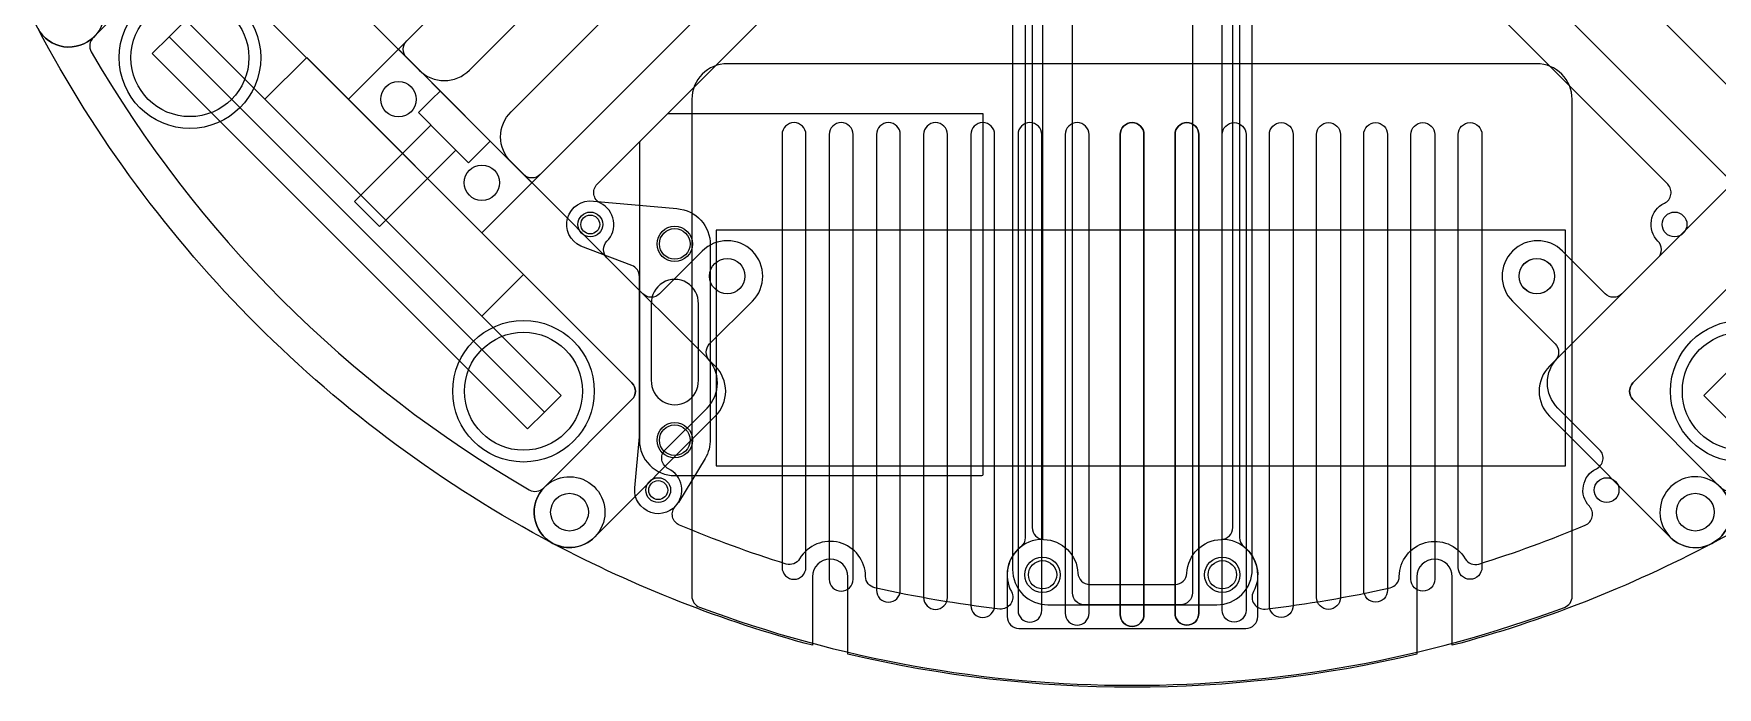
# Model space of a CAD drawing. Header units: inches. Extents: x 0 to 253, y 0 to 246.
# Drawn here: x 11.9 to 154.6, y 0 to 55.4 of the extents above; entities that cross this region are included whole.
import ezdxf

# ---------------------------------------------------------------- set-up
doc = ezdxf.new("R2010")
doc.units = ezdxf.units.IN
doc.header["$MEASUREMENT"] = 0
for name, color, linetype in [('2段目', 200, 'Continuous'), ('3段目', 1, 'Continuous'), ('hall', 3, 'Continuous'), ('omni wheel', 4, 'Continuous'), ('カバー', 6, 'Continuous'), ('バッテリー', 1, 'Continuous'), ('モーター', 1, 'Continuous'), ('基板', 4, 'Continuous'), ('穴', 3, 'Continuous'), ('部品', 2, 'Continuous')]:
    doc.layers.add(name, color=color, linetype=linetype)

msp = doc.modelspace()

# ---------------------------------------------------------------- linework, layer by layer
for points in [[(95.63, 84.31), (54.8, 43.48, -0.414214), (53.38, 43.48), (43.48, 53.38, -0.414214), (43.48, 54.8), (84.31, 95.63, -0.198912), (85.02, 95.92), (85.76, 95.92, -0.231089), (86.55, 95.53, 0.329142), (89.98, 94.58, -0.295388), (91.04, 94.35), (94.35, 91.04, -0.295388), (94.58, 89.98, 0.329142), (95.53, 86.55, -0.231089), (95.92, 85.76), (95.92, 85.02, -0.198912)], [(114.37, 84.31), (155.2, 43.48, 0.414214), (156.62, 43.48), (166.52, 53.38, 0.414214), (166.52, 54.8), (125.69, 95.63, 0.198912), (124.98, 95.92), (124.24, 95.92, 0.231089), (123.45, 95.53, -0.329142), (120.02, 94.58, 0.295388), (118.96, 94.35), (115.65, 91.04, 0.295388), (115.42, 89.98, -0.329142), (114.46, 86.55, 0.231089), (114.08, 85.76), (114.08, 85.02, 0.198912)], [(109.08, 7), (100.92, 7, -0.414214), (99.92, 8), (99.92, 90.46, -0.414214), (100.92, 91.46), (109.08, 91.46, -0.414214), (110.08, 90.46), (110.08, 8, -0.414214)], [(75.64, 10.45, -0.024291), (66.61, 13.75, -0.522233), (66.26, 15.35, 0.507276), (65.67, 18.53, -0.517638), (65.39, 20.13), (68.94, 23.68, 0.414214), (68.94, 27.93), (60.45, 36.41, -0.414214), (60.45, 37.82, 0.517638), (59.9, 41.04, -0.517638), (59.62, 42.65), (94.21, 77.24, -0.668179), (95.92, 76.53), (95.92, 12.69, -0.231089), (95.53, 11.91, 0.366396), (94.74, 8.11, -0.606623), (93.75, 6.64, -0.027153), (83.16, 8.44, -0.347512), (82.38, 9.4, 0.759025), (76.79, 10.9, -0.347512)], [(134.36, 10.45, 0.024291), (143.39, 13.75, 0.522233), (143.74, 15.35, -0.507276), (144.33, 18.53, 0.517638), (144.61, 20.13), (141.06, 23.68, -0.414214), (141.06, 27.93), (149.55, 36.41, 0.414214), (149.55, 37.82, -0.517638), (150.1, 41.04, 0.517638), (150.38, 42.65), (115.79, 77.24, 0.668179), (114.08, 76.53), (114.08, 12.69, 0.231089), (114.46, 11.91, -0.366396), (115.26, 8.11, 0.606623), (116.25, 6.64, 0.027153), (126.84, 8.44, 0.347512), (127.62, 9.4, -0.759025), (133.21, 10.9, 0.347512)]]:
    msp.add_lwpolyline(points, format="xyb", close=True)
for points in [[(24.39, 62.57), (16.97, 55.16, -0.504614), (12.2, 55.87, -0.248358)], [(165.81, 44.19), (147.43, 25.8, 0.414214), (147.43, 24.39), (154.84, 16.97, -0.504614), (154.13, 12.2, -0.056457), (132.12, 3.56), (132.12, 9.37, 1), (129.12, 9.37), (129.12, 2.81, -0.116429), (80.88, 2.81), (80.88, 9.37, 1), (77.88, 9.37), (77.88, 3.56, -0.056457), (55.87, 12.2, -0.504614), (55.16, 16.97), (62.57, 24.39, 0.414214), (62.57, 25.8), (44.19, 44.19), (25.8, 62.57, 0.414214)]]:
    msp.add_lwpolyline(points, format="xyb")
at = {"layer": '2段目'}
for points in [[(25.8, 62.57), (44.19, 44.19), (62.57, 25.8, -0.414214), (62.57, 24.39), (55.16, 16.97, 0.504614), (55.87, 12.2), (55.87, 12.2, 0.329244), (59.4, 12.73), (69.64, 22.98, 0.414214), (69.64, 27.22), (69.64, 27.22), (69.16, 27.7, -0.414214), (69.16, 29.12), (72.78, 32.73, 1), (68.53, 36.98), (64.92, 33.36, -0.414214), (63.5, 33.36), (52.32, 44.54, -0.414214), (52.32, 48.79), (97.93, 94.39, -0.197893)], [(112.07, 94.39), (157.68, 48.79, -0.414214)], [(25.8, 71.06), (44.54, 52.32, 0.414214), (48.79, 52.32), (62.69, 66.23, 0.414214)], [(12.2, 55.87, 0.504614), (16.97, 55.16), (24.39, 62.57, -0.414214)], [(157.68, 44.54), (146.5, 33.36, -0.414214), (145.08, 33.36), (141.47, 36.98, 1), (137.22, 32.73), (140.84, 29.12, -0.414214), (140.84, 27.7), (140.36, 27.22), (140.36, 27.22, 0.414214), (140.36, 22.98), (150.6, 12.73, 0.329244), (154.13, 12.2), (154.13, 12.2, 0.504614), (154.84, 16.97), (147.43, 24.39, -0.414214), (147.43, 25.8), (165.81, 44.19)]]:
    msp.add_lwpolyline(points, format="xyb", dxfattribs=at)
at = {"layer": '3段目'}
msp.add_line((48.43, 48.43), (50.55, 46.31), dxfattribs=at)
at = {"layer": 'hall'}
msp.add_circle((139.29, 34.86), 1.5, dxfattribs=at)
at = {"layer": 'omni wheel'}
msp.add_line((23.33, 55.15), (55.15, 23.33), dxfattribs=at)
for points in [[(23.33, 55.15), (21.91, 53.73), (53.73, 21.91), (55.15, 23.33), (56.56, 24.74), (24.74, 56.56)], [(186.67, 55.15), (188.09, 53.73), (156.27, 21.91), (154.85, 23.33), (153.44, 24.74), (185.26, 56.56)], [(53.38, 35), (35, 53.38), (31.46, 49.85), (49.85, 31.46)]]:
    msp.add_lwpolyline(points, close=True, dxfattribs=at)
for centre, radius in [((25.1, 53.38), 6), ((25.1, 53.38), 5), ((53.38, 25.1), 6), ((53.38, 25.1), 5), ((156.62, 25.1), 6), ((156.62, 25.1), 5)]:
    msp.add_circle(centre, radius, dxfattribs=at)
at = {"layer": 'カバー'}
msp.add_line((67.65, 7.05), (67.65, 7.05), dxfattribs=at)
for points in [[(112.62, 49.23), (112.62, 85.91, 0.414214), (115.62, 88.91), (115.62, 92.46, 0.414214), (114.62, 93.46), (105, 93.46), (95.38, 93.46, 0.414214), (94.38, 92.46), (94.38, 88.91, 0.414214), (97.38, 85.91), (97.38, 49.23), (97.38, 12.54, 0.414214), (94.38, 9.54), (94.38, 6, 0.414214), (95.38, 5), (105, 5), (114.62, 5, 0.414214), (115.62, 6), (115.62, 9.54, 0.414214), (112.62, 12.54)], [(115.16, 10), (115.16, 88.46, 0.414214), (112.16, 91.46), (97.84, 91.46, 0.414214), (94.84, 88.46), (94.84, 10, 0.414214), (97.84, 7), (112.16, 7, 0.414214)], [(110.08, 49.23), (110.08, 8, -0.414214), (109.08, 7), (105, 7), (100.92, 7, -0.414214), (99.92, 8), (99.92, 49.23), (99.92, 90.46, -0.414214), (100.92, 91.46), (105, 91.46), (109.08, 91.46, -0.414214), (110.08, 90.46)], [(112.53, 85.92, -0.392047), (109.62, 88.78, 0.400726), (108.62, 89.73), (101.38, 89.73, 0.400726), (100.38, 88.78, -0.392047), (97.47, 85.92, 0.405453), (96.5, 84.92), (96.5, 13.54, 0.405453), (97.47, 12.54, -0.391686), (100.38, 9.68, 0.400363), (101.38, 8.73), (108.62, 8.73, 0.400363), (109.62, 9.68, -0.391686), (112.53, 12.54, 0.405453), (113.5, 13.54), (113.5, 84.92, 0.405453)], [(55.87, 12.2, -0.150385), (12.2, 55.87, -2.015193), (16.92, 55.1, 0.347349), (16.74, 53.87, 0.130926), (53.87, 16.74, 0.347349), (55.1, 16.92, -2.015193)], [(154.13, 12.2, 0.150385), (197.8, 55.87, 2.015193), (193.08, 55.1, -0.347349), (193.26, 53.87, -0.130926), (156.13, 16.74, -0.347349), (154.9, 16.92, 2.015193)], [(142.28, 7.72), (142.28, 34.86), (142.28, 49.86, 0.414214), (139.28, 52.86), (70.65, 52.86, 0.414214), (67.65, 49.86), (67.65, 34.86), (67.65, 7.74, 0.312946), (68.3, 6.8, 0.18058), (141.63, 6.78, 0.313123)], [(142.28, 7.72), (142.28, 34.86), (142.28, 49.86, 0.414214), (139.28, 52.86), (70.65, 52.86, 0.414214), (67.65, 49.86), (67.65, 34.86), (67.65, 7.74, 0.312946), (68.3, 6.8, 0.18058), (141.63, 6.78, 0.313123)], [(77.32, 10.17), (77.32, 46.86, 1), (75.3, 46.86), (75.3, 10.17, 1)], [(81.32, 9.16), (81.32, 46.86, 1), (79.3, 46.86), (79.3, 9.16, 1)], [(85.32, 8.23), (85.32, 46.86, 1), (83.3, 46.86), (83.3, 8.23, 1)], [(89.32, 7.62), (89.32, 46.86, 1), (87.3, 46.86), (87.3, 7.62, 1)], [(93.32, 6.94), (93.32, 46.86, 1), (91.3, 46.86), (91.3, 6.94, 1)], [(97.32, 6.53), (97.32, 46.86, 1), (95.3, 46.86), (95.3, 6.53, 1)], [(101.32, 6.28), (101.32, 46.86, 1), (99.3, 46.86), (99.3, 6.28, 1)], [(105.98, 6.17), (105.98, 46.86, 1), (103.96, 46.86), (103.96, 6.17, 1)], [(103.96, 6.17), (103.96, 46.86, -1), (105.98, 46.86), (105.98, 6.17, -1)], [(110.63, 6.28), (110.63, 46.86, 1), (108.61, 46.86), (108.61, 6.28, 1)], [(108.61, 6.28), (108.61, 46.86, -1), (110.63, 46.86), (110.63, 6.28, -1)], [(112.61, 6.53), (112.61, 46.86, -1), (114.63, 46.86), (114.63, 6.53, -1)], [(116.61, 6.94), (116.61, 46.86, -1), (118.63, 46.86), (118.63, 6.94, -1)], [(120.61, 7.62), (120.61, 46.86, -1), (122.63, 46.86), (122.63, 7.62, -1)], [(124.61, 8.23), (124.61, 46.86, -1), (126.63, 46.86), (126.63, 8.23, -1)], [(128.61, 9.16), (128.61, 46.86, -1), (130.63, 46.86), (130.63, 9.16, -1)], [(132.61, 10.17), (132.61, 46.86, -1), (134.63, 46.86), (134.63, 10.17, -1)]]:
    msp.add_lwpolyline(points, format="xyb", close=True, dxfattribs=at)
for centre, radius in [((70.65, 34.86), 1.5), ((139.28, 34.86), 1.5), ((139.28, 34.86), 1.5), ((97.38, 9.54), 1.2), ((112.62, 9.54), 1.2)]:
    msp.add_circle(centre, radius, dxfattribs=at)
at = {"layer": 'バッテリー'}
msp.add_lwpolyline([(69.71, 18.77), (141.71, 18.77), (141.71, 38.77), (69.71, 38.77)], close=True, dxfattribs=at)
at = {"layer": 'モーター'}
for points in [[(48.43, 48.43), (54.09, 42.77), (98.35, 87.04), (92.7, 92.7), (87.04, 98.35), (42.77, 54.09), (48.43, 48.43), (42.77, 54.09), (38.53, 49.85), (44.19, 44.19), (49.85, 38.53), (54.09, 42.77)], [(161.57, 48.43), (155.91, 42.77), (111.65, 87.04), (117.3, 92.7), (122.96, 98.35), (167.23, 54.09), (161.57, 48.43), (167.23, 54.09), (171.47, 49.85), (165.81, 44.19), (160.15, 38.53), (155.91, 42.77)]]:
    msp.add_lwpolyline(points, close=True, dxfattribs=at)
for points in [[(46.31, 50.55), (45.6, 49.85), (44.47, 48.72), (46.59, 46.59), (48.72, 44.47), (49.85, 45.6), (50.55, 46.31)], [(45.53, 47.65), (39.06, 41.18), (40.12, 40.12), (40.12, 40.12), (40.12, 40.12), (41.18, 39.06), (47.65, 45.53)]]:
    msp.add_lwpolyline(points, dxfattribs=at)
at = {"layer": '基板'}
msp.add_lwpolyline([(92.24, 17.95), (92.31, 17.98), (92.34, 18.05), (92.34, 48.61), (65.58, 48.61), (63.23, 46.26), (63.2, 46.19), (63.2, 20.95, 0.414214), (66.2, 17.95)], format="xyb", close=True, dxfattribs=at)
for centre in [(66.2, 37.59), (66.2, 20.95)]:
    msp.add_circle(centre, 1.5, dxfattribs=at)
at = {"layer": '穴'}
for centre, radius in [((42.78, 49.85), 1.5), ((49.85, 42.78), 1.5), ((59.04, 39.24), 1.05), ((150.96, 39.24), 1.05), ((70.65, 34.86), 1.5), ((139.29, 34.86), 1.5), ((64.8, 16.72), 1.05), ((145.2, 16.72), 1.05), ((57.28, 14.85), 1.6), ((152.72, 14.85), 1.6), ((97.38, 9.54), 1.5), ((112.62, 9.54), 1.5)]:
    msp.add_circle(centre, radius, dxfattribs=at)
at = {"layer": '部品'}
msp.add_lwpolyline([(63.21, 21.11), (63.21, 34.83, 0.311458), (62.56, 35.76), (58.23, 37.41, -0.867446), (59.31, 41.22), (66.37, 40.58, -0.408671), (69.2, 37.48), (69.2, 21.05, -0.146308), (68.77, 19.39), (66.51, 15.68, -0.797538), (62.81, 16.92), (63.22, 21.23)], format="xyb", dxfattribs=at)
msp.add_lwpolyline([(68.2, 26.04), (68.2, 32.5, 1.043551), (64.21, 32.5), (64.21, 26.04, 1.043551)], format="xyb", close=True, dxfattribs=at)
for centre, radius in [((59.04, 39.24), 0.8), ((66.2, 37.59), 1.3), ((66.2, 20.95), 1.3), ((64.8, 16.72), 0.8)]:
    msp.add_circle(centre, radius, dxfattribs=at)

doc.saveas('drawing.dxf')
